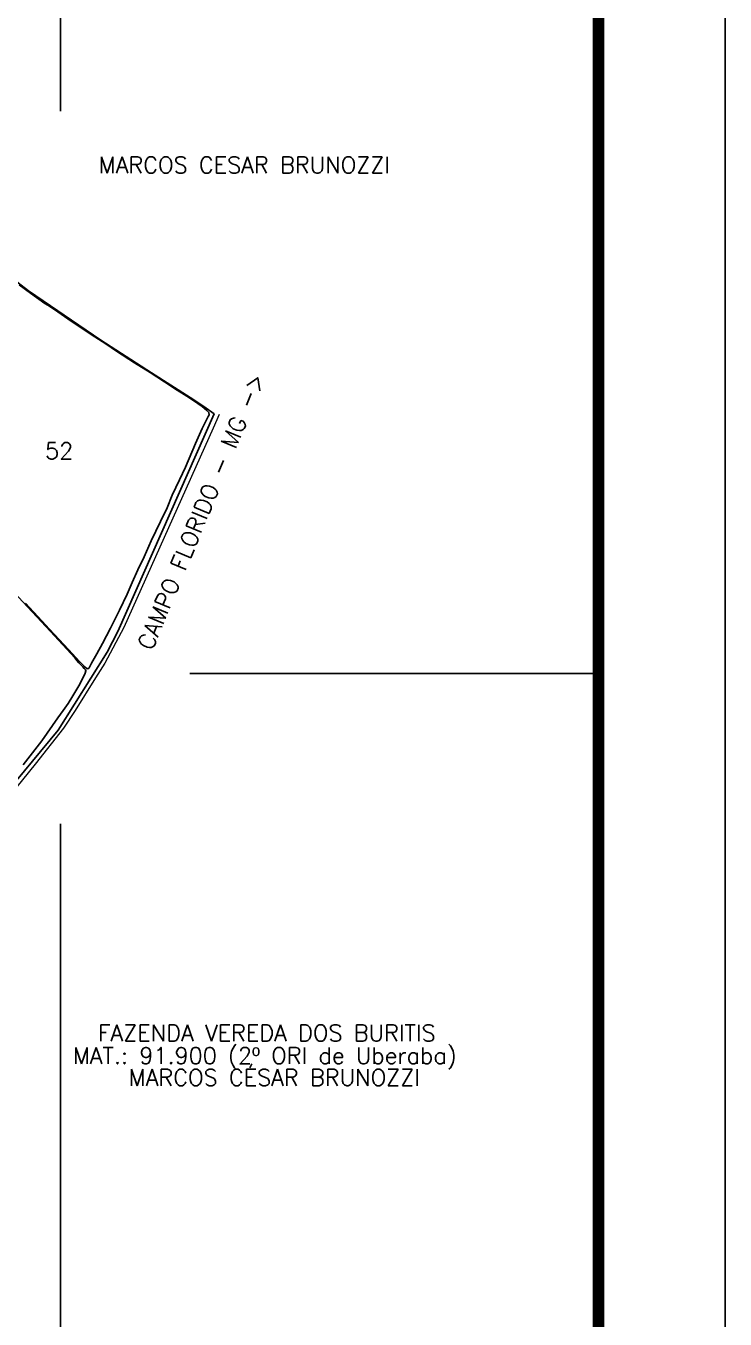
# Model space of a CAD drawing. Header units: millimetres. Extents: x 734776 to 741076, y 7807154 to 7816064.
# Drawn here: x 739418 to 741076, y 7809470 to 7812535 of the extents above; entities that cross this region are included whole.
import ezdxf
from ezdxf.enums import TextEntityAlignment as Align

# ---------------------------------------------------------------- set-up
doc = ezdxf.new("R2010")
doc.units = ezdxf.units.MM
doc.linetypes.add('LIN0', pattern=[0])
for name, color, linetype, lineweight in [('0114000006', 1, 'Continuous', 25), ('0114000006051', 5, 'Continuous', 25), ('0114000006052', 5, 'Continuous', 25), ('RODOVIA', 1, 'Continuous', 0), ('TEXTO', 7, 'Continuous', 0)]:
    doc.layers.add(name, color=color, linetype=linetype, lineweight=lineweight)
doc.layers.add('MALHA', color=8, linetype='Continuous')
doc.layers.add('MARGEM', color=5, linetype='Continuous')
doc.styles.add('ROMANS', font='')
doc.styles.add('SIMPLEX', font='simplex', dxfattribs={"height": 0.2})
doc.styles.get('ROMANS').set_extended_font_data('romans.shx')

msp = doc.modelspace()

# ---------------------------------------------------------------- linework, layer by layer
at = {"layer": '0114000006'}
msp.add_lwpolyline([(739250.6, 7810572), (739494.9, 7810865.8), (739611.1, 7811050.6), (739636, 7811099.1), (739864.4, 7811615), (739839.8, 7811632.3), (739807.2, 7811654.2), (739715.8, 7811712.3), (739596, 7811789.7), (739424.3, 7811906.5), (739372.4, 7811947)], dxfattribs=at)
at = {"layer": '0114000006051', "elevation": 610.3}
msp.add_lwpolyline([(739389.5, 7811192.7), (739476.6, 7811099.1), (739533.8, 7811036.7), (739538.7, 7811030.7), (739543.6, 7811025.4), (739548.5, 7811020.3), (739553, 7811015.6), (739556.6, 7811011.9), (739559.3, 7811008.9), (739560.5, 7811006.1), (739559, 7811000.7), (739554.5, 7810992), (739543.4, 7810970.5), (739529.3, 7810947.1), (739518.4, 7810929.1), (739506.6, 7810912.5), (739494.1, 7810894.9), (739455.7, 7810839.9), (739411.7, 7810783.7)], dxfattribs=at)
at = {"layer": '0114000006052', "elevation": 609.1}
msp.add_lwpolyline([(739402.2, 7811921.4), (739429, 7811900.9), (739463.1, 7811877), (739474.1, 7811870.1), (739493.6, 7811857.1), (739525.6, 7811835.1), (739573, 7811803.4), (739607.3, 7811781.1), (739633, 7811763.6), (739675.6, 7811736.2), (739712.4, 7811712.9), (739746.8, 7811690.8), (739777.1, 7811671.6), (739799.4, 7811657.3), (739825.8, 7811639.7), (739836.2, 7811632.5), (739840.7, 7811629.1), (739847.2, 7811623.4), (739851.8, 7811618.2), (739852.3, 7811613.1), (739850.5, 7811609.1), (739836.3, 7811580.6), (739820.2, 7811545.1), (739796.5, 7811488.6), (739782.2, 7811458.7), (739764.9, 7811422.7), (739752.8, 7811392.6), (739737.1, 7811360.5), (739715.4, 7811314.2), (739698.5, 7811276), (739683.3, 7811245.2), (739670.2, 7811215.8), (739657.8, 7811187.6), (739639.8, 7811150.1), (739618.4, 7811107.1), (739600.1, 7811071.2), (739585.9, 7811046.8), (739580.2, 7811035.6), (739573.8, 7811024.2), (739568.1, 7811013.3), (739564.9, 7811011.1), (739562.3, 7811011.8), (739558.3, 7811014.7), (739546.3, 7811027.2), (739519.2, 7811056.5), (739496.7, 7811080.7), (739473.8, 7811105.3), (739456.3, 7811124.6), (739417.4, 7811166.5)], dxfattribs=at)
at = {"layer": 'MALHA'}
for points in [[(739500, 7812332.9), (739500, 7812728.3)], [(739806.9, 7811000), (740775.6, 7811000)], [(739500, 7808157.4), (739500, 7810643.9)]]:
    msp.add_lwpolyline(points, dxfattribs=at)
at = {"layer": 'MARGEM', "color": 174, "linetype": 'LIN0', "flags": 128}
msp.add_lwpolyline([(741075.6, 7807154.2), (741075.6, 7816064.2), (734775.6, 7816064.2), (734775.6, 7807154.2)], close=True, dxfattribs=at)
at = {"layer": 'MARGEM', "color": 174, "linetype": 'LIN0', "const_width": 27.3, "flags": 128}
msp.add_lwpolyline([(740775.6, 7808157.4), (740775.6, 7815764.2), (735075.6, 7815764.2), (735075.6, 7808157.4)], close=True, dxfattribs=at)
at = {"layer": 'RODOVIA', "color": 1, "elevation": 576.7}
msp.add_lwpolyline([(739876.2, 7811613.6), (739861.8, 7811581.3), (739650.5, 7811108.9), (739605.5, 7811024.4), (739583.5, 7810989.8), (739535.3, 7810912.4), (739506.9, 7810870.6), (739440.3, 7810785.1), (739349.4, 7810673.9), (739240, 7810539.5), (739105.8, 7810376.1), (739053.7, 7810313.4), (739020.5, 7810275.8), (738977.1, 7810236.2), (738903.2, 7810174.4), (738794.5, 7810089.1), (738654.4, 7809976.4), (738506.2, 7809857.1), (738405.5, 7809776.2), (738150.8, 7809573), (738119, 7809548), (738100.5, 7809528.5), (738116.9, 7809478.3)], dxfattribs=at)

# ---------------------------------------------------------------- texts
at = {"layer": 'TEXTO', "linetype": 'Continuous', "style": 'SIMPLEX'}
msp.add_text('MARCOS CESAR BRUNOZZI', height=39, dxfattribs=at).set_placement((739936.2, 7812174.1, 576.7), align=Align.BOTTOM_CENTER)
at = {"layer": 'TEXTO', "style": 'SIMPLEX'}
msp.add_text('CAMPO FLORIDO - MG -> ', height=39, rotation=67.5166, dxfattribs=at).set_placement((739867.4, 7811384.2, 576.7), align=Align.BOTTOM_CENTER)
at = {"layer": 'TEXTO', "style": 'ROMANS'}
msp.add_text('52', height=39, rotation=0.0001, dxfattribs=at).set_placement((739463.6, 7811508.1))
at = {"layer": 'TEXTO', "style": 'SIMPLEX'}
for s, p in [('FAZENDA VEREDA DOS BURITIS', (739588.7, 7810128.5)), ('MAT.: 91.900 (2º ORI de Uberaba)', (739529.8, 7810074.7)), ('MARCOS CÉSAR BRUNOZZI', (739662.1, 7810022.9))]:
    msp.add_text(s, height=39, dxfattribs=at).set_placement(p)

doc.saveas('drawing.dxf')
